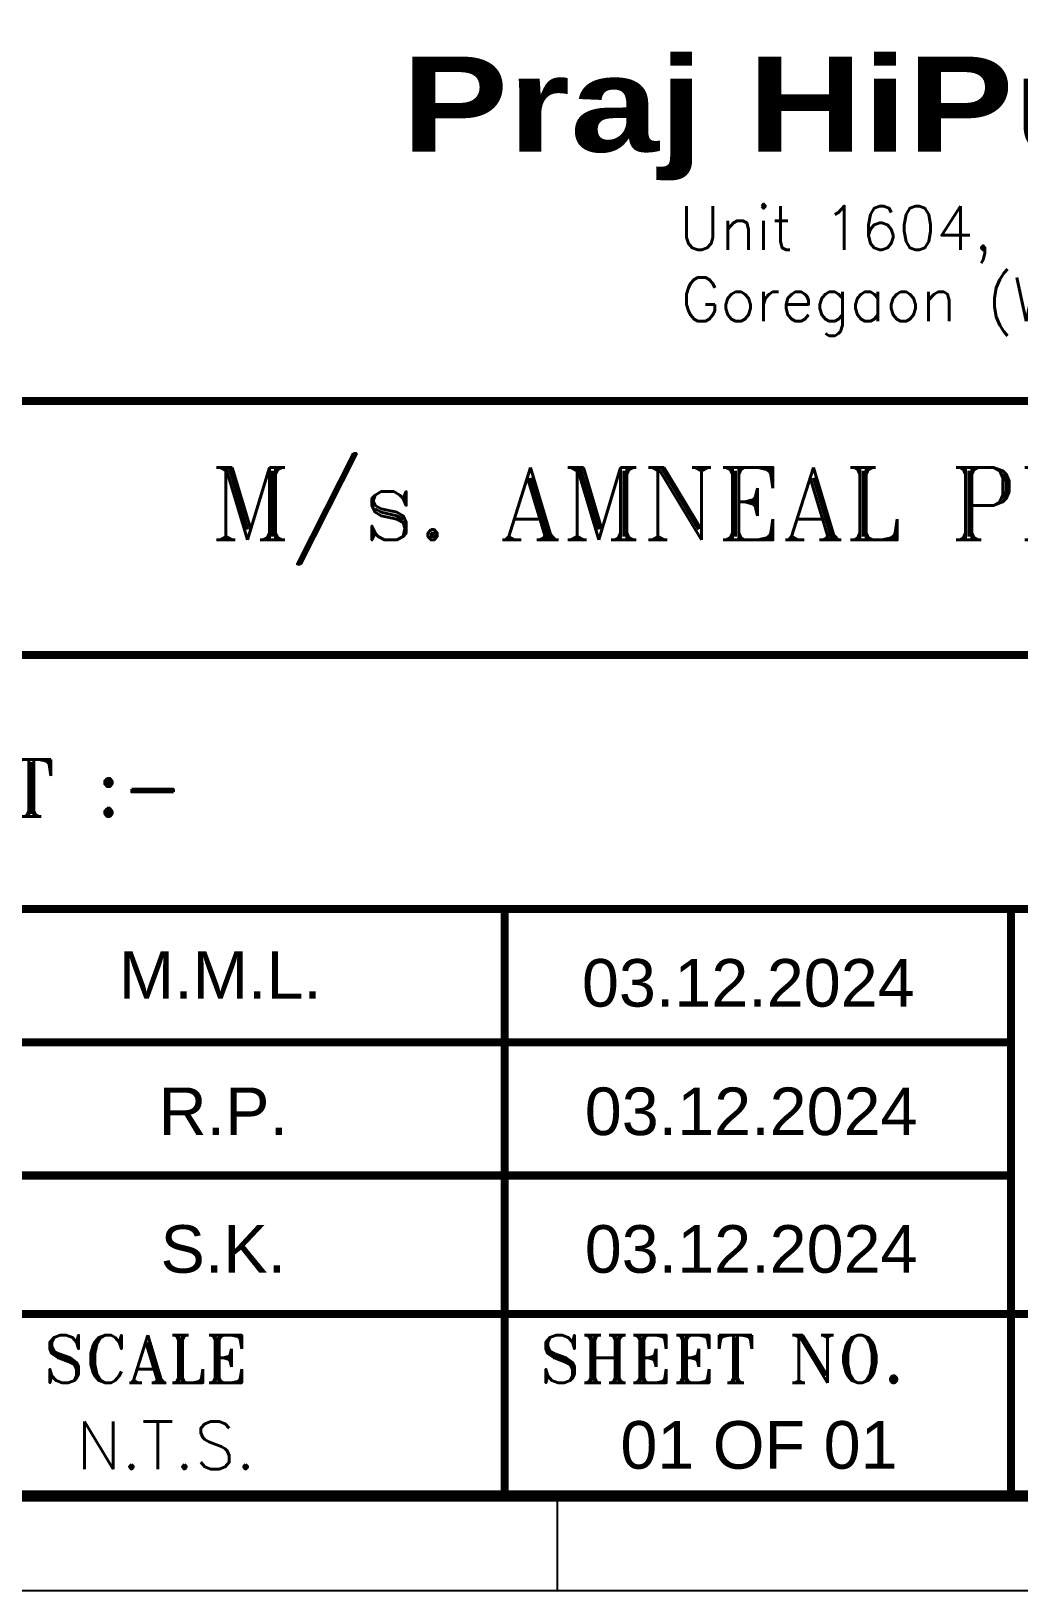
# Model space of a CAD drawing. Header units: inches. Extents: x 14435 to 21465, y 2728 to 7693.
# Drawn here: x 20086 to 20519, y 2728 to 3413 of the extents above; entities that cross this region are included whole.
import ezdxf
from ezdxf.enums import TextEntityAlignment as Align

# ---------------------------------------------------------------- set-up
doc = ezdxf.new("R2010")
doc.units = ezdxf.units.IN
doc.header["$MEASUREMENT"] = 0
for name, color, linetype in [('$PHI_TITL_3', 6, 'Continuous'), ('$PHI_TITL_4', 3, 'Continuous'), ('$PHI_TITL_418-25', 3, 'Continuous'), ('$phi_title', 7, 'Continuous'), ('BLOCK', 7, 'Continuous')]:
    doc.layers.add(name, color=color, linetype=linetype)
doc.styles.add('ISO', font='isocp')
doc.styles.add('ROMANS', font='romans.shx')
doc.styles.add('ROMANT', font='romant.shx')
doc.styles.add('SANSSERIFBOLD', font='sasb____.pfb')
doc.styles.get("Standard").update_dxf_attribs({"font": 'arial.ttf'})

# ---------------------------------------------------------------- blocks, each defined once
blk = doc.blocks.new('phi-a1praj')
at = {"color": 7}
for p, q in [((25.121, 4.975), (836.025, 4.975)), ((703.693, 0), (703.693, 4.975))]:
    blk.add_line(p, q, dxfattribs=at)
blk.add_lwpolyline([(0, 594), (841, 594), (841, 0), (0, 0)], close=True)
at = {"color": 7, "const_width": 0.597}
blk.add_lwpolyline([(836.025, 4.975), (836.025, 589.025), (25.121, 589.025), (25.121, 4.975)], close=True, dxfattribs=at)
at = {"style": 'ISO', "flags": 1}
for tag, p in [('$UR', (836.025, 589.025)), ('$LL', (25.121, 4.975)), ('$INSERT', (836.025, 4.975))]:
    blk.add_attdef(tag, p, '', height=2.5, dxfattribs=at)
blk = doc.blocks.new('PHI-PIDPRAJA1')
at = {"color": 7}
for p, q in [((-135.106, 0), (-135.106, 30.851)), ((-108.51, 0), (-108.51, 30.851)), ((-188.297, 23.851), (-108.51, 23.851)), ((-188.297, 16.851), (-108.51, 16.851)), ((-108.51, 9.574), (0, 9.574))]:
    blk.add_line(p, q, dxfattribs=at)
blk.add_line((-188.297, 0), (0, 0))
at = {"color": 7, "const_width": 0.426}
for points in [[(-188.297, 57.544), (0, 57.544)], [(-188.297, 44.197), (0, 44.197)], [(-188.297, 30.851), (0, 30.851)], [(-135.106, 30.851), (-135.106, 0)], [(-108.51, 30.851), (-108.51, 0)], [(-108.51, 23.851), (-188.297, 23.851)], [(-108.51, 16.851), (-188.297, 16.851)], [(-188.297, 9.574), (0, 9.574), (0, 9.574)]]:
    blk.add_lwpolyline(points, dxfattribs=at)
at = {"layer": '$PHI_TITL_4'}
for tag, height, p in [('SO_REF_NO', 2.5, (-139.423, 80.662)), ('CUSTOMER1', 2.5, (-139.423, 51.382)), ('CONSULTANT', 2.5, (-124.94, 37.138)), ('DRAWN', 2.5, (-149.885, 26.982)), ('DRAWN_DATE', 2.5, (-122.162, 26.982)), ('DESCRIPTION_1', 2.5, (-62.477, 25.995)), ('DESCRIPTION_2', 2.5, (-62.477, 20.995)), ('CHECKED', 2.5, (-149.885, 20.223)), ('CHECK_DATE', 2.5, (-122.162, 20.223)), ('DESCRIPTION_3', 2.5, (-62.477, 15.995)), ('APPROVED', 2.5, (-149.885, 12.99)), ('APPR_DATE', 2.5, (-122.162, 12.99)), ('INT_DRAWINGNO', 3.5, (-24.79, 4.048)), ('PROJECT_NO', 2.5, (-175.032, 2.693)), ('SHEET', 2.5, (-121.75, 2.693))]:
    blk.add_attdef(tag, text='', height=height, dxfattribs=at).set_placement(p, align=Align.MIDDLE)
at = {"layer": '$PHI_TITL_4', "flags": 1}
blk.add_attdef('$REVTABLE', (-357.739, 10), '', height=2.25, dxfattribs=at)
at = {"style": 'ROMANS'}
for s, p in [('Unit 1604, DLH Park, S.V Road, Near MTNL Signal,  ', (-125.944, 65.488)), ('Goregaon (West), Mumbai - 400 104 ', (-125.847, 61.744))]:
    blk.add_text(s, height=2.3, dxfattribs=at).set_placement(p)
at = {"color": 7, "style": 'ROMANT'}
for s, height, p in [('CONSULTANT :-', 3, (-186.067, 35.715)), ('SCALE', 2.5, (-159.313, 5.956)), ('SHEET NO.', 2.5, (-133.265, 5.956))]:
    blk.add_text(s, height=height, dxfattribs=at).set_placement(p)
at = {"style": 'ROMANS', "flags": 12}
blk.add_attdef('NTS', (-157.607, 1.422), '', height=2.5, dxfattribs=at)
at = {"layer": 'BLOCK', "color": 5, "style": 'SANSSERIFBOLD', "width": 1.2}
blk.add_text('Praj HiPurity Systems Limited', height=5, dxfattribs=at).set_placement((-80.896, 72.523), align=Align.MIDDLE)

msp = doc.modelspace()

# ---------------------------------------------------------------- block references
at = {"layer": '$PHI_TITL_3', "lineweight": 0}
ref = msp.add_blockref('PHI-PIDPRAJA1', (21423.07, 2769.68), dxfattribs=dict(at, xscale=8.359038904379775, yscale=8.359038904379775, zscale=8.359038904379775))
ref.add_attrib('NTS', 'N.T.S.', (20105.64, 2781.56), dxfattribs={"layer": '$PHI_TITL_418-25', "color": 7, "height": 20.898, "style": 'ROMANS', "flags": 12})
ref.add_attrib('CHECKED', 'R.P.', dxfattribs={"layer": '$PHI_TITL_418-25', "color": 7, "height": 20.898}).set_placement((20170.18, 2938.72), align=Align.MIDDLE)
ref.add_attrib('DRAWN', 'M.M.L.', dxfattribs={"layer": '$PHI_TITL_418-25', "color": 7, "height": 20.883}).set_placement((20168.86, 2998.56), align=Align.MIDDLE)
ref.add_attrib('DRAWN_DATE', '03.12.2024', dxfattribs={"layer": '$PHI_TITL_418-25', "color": 7, "height": 20.898}).set_placement((20400.69, 2995.15), align=Align.MIDDLE)
ref.add_attrib('CHECK_DATE', '03.12.2024', dxfattribs={"layer": '$PHI_TITL_418-25', "color": 7, "height": 20.898}).set_placement((20401.92, 2938.72), align=Align.MIDDLE)
ref.add_attrib('APPROVED', 'S.K.', dxfattribs={"layer": '$PHI_TITL_418-25', "color": 7, "height": 20.898}).set_placement((20170.18, 2878.26), align=Align.MIDDLE)
ref.add_attrib('APPR_DATE', '03.12.2024', dxfattribs={"layer": '$PHI_TITL_418-25', "color": 7, "height": 20.898}).set_placement((20401.92, 2878.26), align=Align.MIDDLE)
ref.add_attrib('SHEET', '01 OF 01', dxfattribs={"layer": '$PHI_TITL_418-25', "color": 7, "height": 20.898}).set_placement((20405.37, 2792.19), align=Align.MIDDLE)
ref.add_attrib('CUSTOMER1', 'M/s. AMNEAL PHARMACEUTICALS LLC.', dxfattribs={"layer": '$PHI_TITL_418-25', "color": 7, "height": 31.8436, "style": 'ROMANT'}).set_placement((20596.42, 3203.34), align=Align.MIDDLE)
at = {"layer": '$phi_title', "lineweight": 0, "xscale": 8.359038904379775, "yscale": 8.359038904379775, "zscale": 8.359038904379775}
msp.add_blockref('phi-a1praj', (14434.71, 2728.09), dxfattribs=at)

doc.saveas('drawing.dxf')
